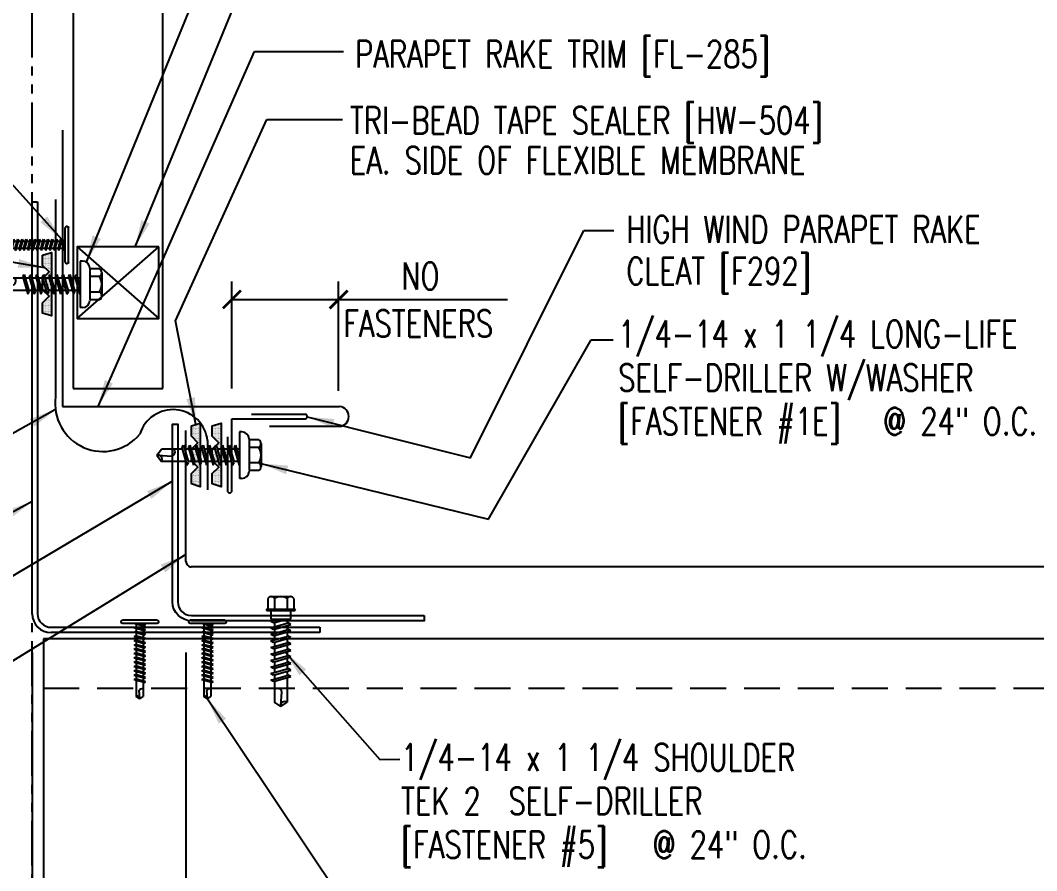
# Model space of a CAD drawing. Header units: inches. Extents: x 6.9 to 40.9, y 11.7 to 39.1.
# Drawn here: x 15.35 to 29.49, y 17.89 to 29.73 of the extents above; entities that cross this region are included whole.
import ezdxf

# ---------------------------------------------------------------- set-up
doc = ezdxf.new("R2010")
doc.units = ezdxf.units.IN
doc.header["$MEASUREMENT"] = 0
doc.linetypes.add('HIDDEN', pattern=[0.375, 0.25, -0.125])
doc.linetypes.add('PHANTOM', pattern=[2.5, 1.25, -0.25, 0.25, -0.25, 0.25, -0.25])
for name, color, linetype in [('CLO', 3, 'Continuous'), ('FASTENER', 9, 'Continuous'), ('MEMBRANE', 7, 'Continuous'), ('PANEL', 11, 'Continuous'), ('STLA', 10, 'Continuous'), ('TAPE', 8, 'Continuous'), ('TEXT', 2, 'Continuous'), ('TRIM', 6, 'Continuous')]:
    doc.layers.add(name, color=color, linetype=linetype)
doc.styles.add('TEXT1', font='ROMANS.shx', dxfattribs={"width": 0.75, "height": 0.375})
doc.dimstyles.new('DETAIL$7', dxfattribs={"dimscale": 4, "dimtxt": 0.09375, "dimasz": 0.09375, "dimexe": 0.0625, "dimexo": 0.125, "dimgap": 0.0625, "dimtad": 1, "dimdec": 4, "dimzin": 3, "dimdsep": 46, "dimlunit": 4, "dimtxsty": 'TEXT1', "dimblk": 'ARCHTICK', "dimcen": 0.0625, "dimclrd": 7, "dimclre": 7, "dimclrt": 2, "dimadec": 0, "dimazin": 0, "dimtfac": 0.59375, "dimtdec": 4, "dimtmove": 2, "dimatfit": 3, "dimfxl": 0, "dimfrac": 2, "dimtolj": 1, "dimtzin": 3, "dimarcsym": 0})

# ---------------------------------------------------------------- blocks, each defined once
blk = doc.blocks.new('*X2')
at = {"color": 0}
for p, q in [((-0.434, 0.135), (-0.434, 0.135)), ((-0.434, 0.123), (-0.434, 0.123)), ((-0.422, 0.141), (-0.422, 0.141)), ((-0.422, 0.129), (-0.422, 0.129)), ((-0.422, 0.117), (-0.422, 0.117)), ((-0.422, 0.105), (-0.422, 0.105)), ((-0.422, 0.094), (-0.422, 0.094)), ((-0.422, 0.082), (-0.422, 0.082)), ((-0.41, 0.135), (-0.41, 0.135)), ((-0.41, 0.123), (-0.41, 0.123)), ((-0.41, 0.111), (-0.41, 0.111)), ((-0.41, 0.1), (-0.41, 0.1)), ((-0.41, 0.088), (-0.41, 0.088)), ((-0.41, 0.076), (-0.41, 0.076)), ((-0.41, 0.064), (-0.41, 0.064)), ((-0.41, 0.053), (-0.41, 0.053)), ((-0.41, 0.041), (-0.41, 0.041)), ((-0.398, 0.141), (-0.398, 0.141)), ((-0.398, 0.129), (-0.398, 0.129)), ((-0.398, 0.117), (-0.398, 0.117)), ((-0.398, 0.105), (-0.398, 0.105)), ((-0.398, 0.094), (-0.398, 0.094)), ((-0.398, 0.082), (-0.398, 0.082)), ((-0.398, 0.07), (-0.398, 0.07)), ((-0.398, 0.059), (-0.398, 0.059)), ((-0.398, 0.047), (-0.398, 0.047)), ((-0.398, 0.035), (-0.398, 0.035)), ((-0.398, 0.023), (-0.398, 0.023)), ((-0.387, 0.135), (-0.387, 0.135)), ((-0.387, 0.123), (-0.387, 0.123)), ((-0.387, 0.111), (-0.387, 0.111)), ((-0.387, 0.1), (-0.387, 0.1)), ((-0.387, 0.088), (-0.387, 0.088)), ((-0.387, 0.076), (-0.387, 0.076)), ((-0.387, 0.064), (-0.387, 0.064)), ((-0.387, 0.053), (-0.387, 0.053)), ((-0.387, 0.041), (-0.387, 0.041)), ((-0.387, 0.029), (-0.387, 0.029)), ((-0.375, 0.141), (-0.375, 0.141)), ((-0.375, 0.129), (-0.375, 0.129)), ((-0.375, 0.117), (-0.375, 0.117)), ((-0.375, 0.105), (-0.375, 0.105)), ((-0.375, 0.094), (-0.375, 0.094)), ((-0.375, 0.082), (-0.375, 0.082)), ((-0.375, 0.07), (-0.375, 0.07)), ((-0.375, 0.059), (-0.375, 0.059)), ((-0.375, 0.047), (-0.375, 0.047)), ((-0.375, 0.035), (-0.375, 0.035)), ((-0.375, 0.023), (-0.375, 0.023)), ((-0.363, 0.135), (-0.363, 0.135)), ((-0.363, 0.123), (-0.363, 0.123)), ((-0.363, 0.111), (-0.363, 0.111)), ((-0.363, 0.1), (-0.363, 0.1)), ((-0.363, 0.088), (-0.363, 0.088)), ((-0.363, 0.076), (-0.363, 0.076)), ((-0.363, 0.064), (-0.363, 0.064)), ((-0.363, 0.053), (-0.363, 0.053)), ((-0.363, 0.041), (-0.363, 0.041)), ((-0.363, 0.029), (-0.363, 0.029)), ((-0.352, 0.141), (-0.352, 0.141)), ((-0.352, 0.129), (-0.352, 0.129)), ((-0.352, 0.117), (-0.352, 0.117)), ((-0.352, 0.105), (-0.352, 0.105)), ((-0.352, 0.094), (-0.352, 0.094)), ((-0.352, 0.082), (-0.352, 0.082)), ((-0.352, 0.07), (-0.352, 0.07)), ((-0.352, 0.059), (-0.352, 0.059)), ((-0.352, 0.047), (-0.352, 0.047)), ((-0.352, 0.035), (-0.352, 0.035)), ((-0.352, 0.023), (-0.352, 0.023)), ((-0.34, 0.135), (-0.34, 0.135)), ((-0.34, 0.123), (-0.34, 0.123)), ((-0.34, 0.111), (-0.34, 0.111)), ((-0.34, 0.1), (-0.34, 0.1)), ((-0.34, 0.088), (-0.34, 0.088)), ((-0.34, 0.076), (-0.34, 0.076)), ((-0.34, 0.064), (-0.34, 0.064)), ((-0.34, 0.053), (-0.34, 0.053)), ((-0.34, 0.041), (-0.34, 0.041)), ((-0.34, 0.029), (-0.34, 0.029)), ((-0.328, 0.141), (-0.328, 0.141)), ((-0.328, 0.129), (-0.328, 0.129)), ((-0.328, 0.117), (-0.328, 0.117)), ((-0.328, 0.105), (-0.328, 0.105)), ((-0.328, 0.094), (-0.328, 0.094)), ((-0.328, 0.082), (-0.328, 0.082)), ((-0.328, 0.07), (-0.328, 0.07)), ((-0.328, 0.059), (-0.328, 0.059)), ((-0.328, 0.047), (-0.328, 0.047)), ((-0.328, 0.035), (-0.328, 0.035)), ((-0.328, 0.023), (-0.328, 0.023)), ((-0.316, 0.135), (-0.316, 0.135)), ((-0.316, 0.123), (-0.316, 0.123)), ((-0.316, 0.111), (-0.316, 0.111)), ((-0.316, 0.1), (-0.316, 0.1)), ((-0.316, 0.088), (-0.316, 0.088)), ((-0.316, 0.076), (-0.316, 0.076)), ((-0.316, 0.064), (-0.316, 0.064)), ((-0.316, 0.053), (-0.316, 0.053)), ((-0.316, 0.041), (-0.316, 0.041)), ((-0.316, 0.029), (-0.316, 0.029)), ((-0.305, 0.141), (-0.305, 0.141)), ((-0.305, 0.129), (-0.305, 0.129)), ((-0.305, 0.117), (-0.305, 0.117)), ((-0.305, 0.105), (-0.305, 0.105)), ((-0.305, 0.094), (-0.305, 0.094)), ((-0.305, 0.082), (-0.305, 0.082)), ((-0.305, 0.07), (-0.305, 0.07)), ((-0.305, 0.059), (-0.305, 0.059)), ((-0.305, 0.047), (-0.305, 0.047)), ((-0.305, 0.035), (-0.305, 0.035)), ((-0.305, 0.023), (-0.305, 0.023)), ((-0.293, 0.135), (-0.293, 0.135)), ((-0.293, 0.123), (-0.293, 0.123)), ((-0.293, 0.111), (-0.293, 0.111)), ((-0.293, 0.1), (-0.293, 0.1)), ((-0.293, 0.088), (-0.293, 0.088)), ((-0.293, 0.076), (-0.293, 0.076)), ((-0.293, 0.064), (-0.293, 0.064)), ((-0.293, 0.053), (-0.293, 0.053)), ((-0.293, 0.041), (-0.293, 0.041)), ((-0.293, 0.029), (-0.293, 0.029)), ((-0.281, 0.141), (-0.281, 0.141)), ((-0.281, 0.129), (-0.281, 0.129)), ((-0.281, 0.117), (-0.281, 0.117)), ((-0.281, 0.105), (-0.281, 0.105)), ((-0.281, 0.094), (-0.281, 0.094)), ((-0.281, 0.082), (-0.281, 0.082)), ((-0.281, 0.07), (-0.281, 0.07)), ((-0.281, 0.059), (-0.281, 0.059)), ((-0.281, 0.047), (-0.281, 0.047)), ((-0.281, 0.035), (-0.281, 0.035)), ((-0.281, 0.023), (-0.281, 0.023)), ((-0.27, 0.135), (-0.27, 0.135)), ((-0.27, 0.123), (-0.27, 0.123)), ((-0.27, 0.111), (-0.27, 0.111)), ((-0.27, 0.1), (-0.27, 0.1)), ((-0.27, 0.088), (-0.27, 0.088)), ((-0.27, 0.076), (-0.27, 0.076)), ((-0.27, 0.064), (-0.27, 0.064)), ((-0.27, 0.053), (-0.27, 0.053)), ((-0.27, 0.041), (-0.27, 0.041)), ((-0.27, 0.029), (-0.27, 0.029)), ((-0.258, 0.141), (-0.258, 0.141)), ((-0.258, 0.129), (-0.258, 0.129)), ((-0.258, 0.117), (-0.258, 0.117)), ((-0.258, 0.105), (-0.258, 0.105)), ((-0.258, 0.094), (-0.258, 0.094)), ((-0.258, 0.082), (-0.258, 0.082)), ((-0.258, 0.07), (-0.258, 0.07)), ((-0.258, 0.059), (-0.258, 0.059)), ((-0.258, 0.047), (-0.258, 0.047)), ((-0.258, 0.035), (-0.258, 0.035)), ((-0.258, 0.023), (-0.258, 0.023)), ((-0.246, 0.135), (-0.246, 0.135)), ((-0.246, 0.123), (-0.246, 0.123)), ((-0.246, 0.111), (-0.246, 0.111)), ((-0.246, 0.1), (-0.246, 0.1)), ((-0.246, 0.088), (-0.246, 0.088)), ((-0.246, 0.076), (-0.246, 0.076)), ((-0.246, 0.064), (-0.246, 0.064)), ((-0.246, 0.053), (-0.246, 0.053)), ((-0.246, 0.041), (-0.246, 0.041)), ((-0.234, 0.141), (-0.234, 0.141)), ((-0.234, 0.129), (-0.234, 0.129)), ((-0.234, 0.117), (-0.234, 0.117)), ((-0.234, 0.105), (-0.234, 0.105)), ((-0.234, 0.094), (-0.234, 0.094)), ((-0.234, 0.082), (-0.234, 0.082)), ((-0.234, 0.07), (-0.234, 0.07)), ((-0.234, 0.059), (-0.234, 0.059)), ((-0.234, 0.047), (-0.234, 0.047)), ((-0.223, 0.135), (-0.223, 0.135)), ((-0.223, 0.123), (-0.223, 0.123)), ((-0.223, 0.111), (-0.223, 0.111)), ((-0.223, 0.1), (-0.223, 0.1)), ((-0.223, 0.088), (-0.223, 0.088)), ((-0.223, 0.076), (-0.223, 0.076)), ((-0.223, 0.064), (-0.223, 0.064)), ((-0.211, 0.141), (-0.211, 0.141)), ((-0.211, 0.129), (-0.211, 0.129)), ((-0.211, 0.117), (-0.211, 0.117)), ((-0.211, 0.105), (-0.211, 0.105)), ((-0.211, 0.094), (-0.211, 0.094)), ((-0.211, 0.082), (-0.211, 0.082)), ((-0.211, 0.07), (-0.211, 0.07)), ((-0.199, 0.135), (-0.199, 0.135)), ((-0.199, 0.123), (-0.199, 0.123)), ((-0.199, 0.111), (-0.199, 0.111)), ((-0.199, 0.1), (-0.199, 0.1)), ((-0.199, 0.088), (-0.199, 0.088)), ((-0.188, 0.141), (-0.188, 0.141)), ((-0.188, 0.129), (-0.188, 0.129)), ((-0.188, 0.117), (-0.188, 0.117)), ((-0.188, 0.105), (-0.188, 0.105)), ((-0.188, 0.094), (-0.188, 0.094)), ((-0.176, 0.135), (-0.176, 0.135)), ((-0.176, 0.123), (-0.176, 0.123)), ((-0.176, 0.111), (-0.176, 0.111)), ((-0.164, 0.141), (-0.164, 0.141)), ((-0.164, 0.129), (-0.164, 0.129)), ((-0.164, 0.117), (-0.164, 0.117)), ((-0.164, 0.105), (-0.164, 0.105)), ((-0.152, 0.135), (-0.152, 0.135)), ((-0.152, 0.123), (-0.152, 0.123)), ((-0.152, 0.111), (-0.152, 0.111)), ((-0.152, 0.1), (-0.152, 0.1)), ((-0.141, 0.141), (-0.141, 0.141)), ((-0.141, 0.129), (-0.141, 0.129)), ((-0.141, 0.117), (-0.141, 0.117)), ((-0.141, 0.105), (-0.141, 0.105)), ((-0.141, 0.094), (-0.141, 0.094)), ((-0.141, 0.082), (-0.141, 0.082)), ((-0.129, 0.135), (-0.129, 0.135)), ((-0.129, 0.123), (-0.129, 0.123)), ((-0.129, 0.111), (-0.129, 0.111)), ((-0.129, 0.1), (-0.129, 0.1)), ((-0.129, 0.088), (-0.129, 0.088)), ((-0.129, 0.076), (-0.129, 0.076)), ((-0.117, 0.141), (-0.117, 0.141)), ((-0.117, 0.129), (-0.117, 0.129)), ((-0.117, 0.117), (-0.117, 0.117)), ((-0.117, 0.105), (-0.117, 0.105)), ((-0.117, 0.094), (-0.117, 0.094)), ((-0.117, 0.082), (-0.117, 0.082)), ((-0.117, 0.07), (-0.117, 0.07)), ((-0.117, 0.059), (-0.117, 0.059)), ((-0.105, 0.135), (-0.105, 0.135)), ((-0.105, 0.123), (-0.105, 0.123)), ((-0.105, 0.111), (-0.105, 0.111)), ((-0.105, 0.1), (-0.105, 0.1)), ((-0.105, 0.088), (-0.105, 0.088)), ((-0.105, 0.076), (-0.105, 0.076)), ((-0.105, 0.064), (-0.105, 0.064)), ((-0.105, 0.053), (-0.105, 0.053)), ((-0.094, 0.141), (-0.094, 0.141)), ((-0.094, 0.129), (-0.094, 0.129)), ((-0.094, 0.117), (-0.094, 0.117)), ((-0.094, 0.105), (-0.094, 0.105)), ((-0.094, 0.094), (-0.094, 0.094)), ((-0.094, 0.082), (-0.094, 0.082)), ((-0.094, 0.07), (-0.094, 0.07)), ((-0.094, 0.059), (-0.094, 0.059)), ((-0.094, 0.047), (-0.094, 0.047)), ((-0.094, 0.035), (-0.094, 0.035)), ((-0.082, 0.135), (-0.082, 0.135)), ((-0.082, 0.123), (-0.082, 0.123)), ((-0.082, 0.111), (-0.082, 0.111)), ((-0.082, 0.1), (-0.082, 0.1)), ((-0.082, 0.088), (-0.082, 0.088)), ((-0.082, 0.076), (-0.082, 0.076)), ((-0.082, 0.064), (-0.082, 0.064)), ((-0.082, 0.053), (-0.082, 0.053)), ((-0.082, 0.041), (-0.082, 0.041)), ((-0.082, 0.029), (-0.082, 0.029)), ((-0.07, 0.141), (-0.07, 0.141)), ((-0.07, 0.129), (-0.07, 0.129)), ((-0.07, 0.117), (-0.07, 0.117)), ((-0.07, 0.105), (-0.07, 0.105)), ((-0.07, 0.094), (-0.07, 0.094)), ((-0.07, 0.082), (-0.07, 0.082)), ((-0.07, 0.07), (-0.07, 0.07)), ((-0.07, 0.059), (-0.07, 0.059)), ((-0.07, 0.047), (-0.07, 0.047)), ((-0.07, 0.035), (-0.07, 0.035)), ((-0.07, 0.023), (-0.07, 0.023)), ((-0.059, 0.135), (-0.059, 0.135)), ((-0.059, 0.123), (-0.059, 0.123)), ((-0.059, 0.111), (-0.059, 0.111)), ((-0.059, 0.1), (-0.059, 0.1)), ((-0.059, 0.088), (-0.059, 0.088)), ((-0.059, 0.076), (-0.059, 0.076)), ((-0.059, 0.064), (-0.059, 0.064)), ((-0.059, 0.053), (-0.059, 0.053)), ((-0.059, 0.041), (-0.059, 0.041)), ((-0.059, 0.029), (-0.059, 0.029)), ((-0.047, 0.141), (-0.047, 0.141)), ((-0.047, 0.129), (-0.047, 0.129)), ((-0.047, 0.117), (-0.047, 0.117)), ((-0.047, 0.105), (-0.047, 0.105)), ((-0.047, 0.094), (-0.047, 0.094)), ((-0.047, 0.082), (-0.047, 0.082)), ((-0.047, 0.07), (-0.047, 0.07)), ((-0.047, 0.059), (-0.047, 0.059)), ((-0.047, 0.047), (-0.047, 0.047)), ((-0.047, 0.035), (-0.047, 0.035)), ((-0.047, 0.023), (-0.047, 0.023)), ((-0.035, 0.135), (-0.035, 0.135)), ((-0.035, 0.123), (-0.035, 0.123)), ((-0.035, 0.111), (-0.035, 0.111)), ((-0.035, 0.1), (-0.035, 0.1)), ((-0.035, 0.088), (-0.035, 0.088)), ((-0.035, 0.076), (-0.035, 0.076)), ((-0.035, 0.064), (-0.035, 0.064)), ((-0.035, 0.053), (-0.035, 0.053)), ((-0.035, 0.041), (-0.035, 0.041)), ((-0.035, 0.029), (-0.035, 0.029)), ((-0.023, 0.141), (-0.023, 0.141)), ((-0.023, 0.129), (-0.023, 0.129)), ((-0.023, 0.117), (-0.023, 0.117)), ((-0.023, 0.105), (-0.023, 0.105)), ((-0.023, 0.094), (-0.023, 0.094)), ((-0.023, 0.082), (-0.023, 0.082)), ((-0.023, 0.07), (-0.023, 0.07)), ((-0.023, 0.059), (-0.023, 0.059)), ((-0.023, 0.047), (-0.023, 0.047)), ((-0.023, 0.035), (-0.023, 0.035)), ((-0.023, 0.023), (-0.023, 0.023)), ((-0.012, 0.135), (-0.012, 0.135)), ((-0.012, 0.123), (-0.012, 0.123)), ((-0.012, 0.111), (-0.012, 0.111)), ((-0.012, 0.1), (-0.012, 0.1)), ((-0.012, 0.088), (-0.012, 0.088)), ((-0.012, 0.076), (-0.012, 0.076)), ((-0.012, 0.064), (-0.012, 0.064)), ((-0.012, 0.053), (-0.012, 0.053)), ((-0.012, 0.041), (-0.012, 0.041)), ((-0.012, 0.029), (-0.012, 0.029)), ((0, 0.141), (0, 0.141)), ((0, 0.129), (0, 0.129)), ((0, 0.117), (0, 0.117)), ((0, 0.105), (0, 0.105)), ((0, 0.094), (0, 0.094)), ((0, 0.082), (0, 0.082)), ((0, 0.07), (0, 0.07)), ((0, 0.059), (0, 0.059)), ((0, 0.047), (0, 0.047)), ((0, 0.035), (0, 0.035)), ((0, 0.023), (0, 0.023)), ((0.012, 0.135), (0.012, 0.135)), ((0.012, 0.123), (0.012, 0.123)), ((0.012, 0.111), (0.012, 0.111)), ((0.012, 0.1), (0.012, 0.1)), ((0.012, 0.088), (0.012, 0.088)), ((0.012, 0.076), (0.012, 0.076)), ((0.012, 0.064), (0.012, 0.064)), ((0.012, 0.053), (0.012, 0.053)), ((0.012, 0.041), (0.012, 0.041)), ((0.012, 0.029), (0.012, 0.029)), ((0.023, 0.141), (0.023, 0.141)), ((0.023, 0.129), (0.023, 0.129)), ((0.023, 0.117), (0.023, 0.117)), ((0.023, 0.105), (0.023, 0.105)), ((0.023, 0.094), (0.023, 0.094)), ((0.023, 0.082), (0.023, 0.082)), ((0.023, 0.07), (0.023, 0.07)), ((0.023, 0.059), (0.023, 0.059)), ((0.023, 0.047), (0.023, 0.047)), ((0.023, 0.035), (0.023, 0.035)), ((0.023, 0.023), (0.023, 0.023)), ((0.035, 0.135), (0.035, 0.135)), ((0.035, 0.123), (0.035, 0.123)), ((0.035, 0.111), (0.035, 0.111)), ((0.035, 0.1), (0.035, 0.1)), ((0.035, 0.088), (0.035, 0.088)), ((0.035, 0.076), (0.035, 0.076)), ((0.035, 0.064), (0.035, 0.064)), ((0.035, 0.053), (0.035, 0.053)), ((0.035, 0.041), (0.035, 0.041)), ((0.035, 0.029), (0.035, 0.029)), ((0.047, 0.141), (0.047, 0.141)), ((0.047, 0.129), (0.047, 0.129)), ((0.047, 0.117), (0.047, 0.117)), ((0.047, 0.105), (0.047, 0.105)), ((0.047, 0.094), (0.047, 0.094)), ((0.047, 0.082), (0.047, 0.082)), ((0.047, 0.07), (0.047, 0.07)), ((0.047, 0.059), (0.047, 0.059)), ((0.047, 0.047), (0.047, 0.047)), ((0.047, 0.035), (0.047, 0.035)), ((0.047, 0.023), (0.047, 0.023)), ((0.059, 0.135), (0.059, 0.135)), ((0.059, 0.123), (0.059, 0.123)), ((0.059, 0.111), (0.059, 0.111)), ((0.059, 0.1), (0.059, 0.1)), ((0.059, 0.088), (0.059, 0.088)), ((0.059, 0.076), (0.059, 0.076)), ((0.059, 0.064), (0.059, 0.064)), ((0.059, 0.053), (0.059, 0.053)), ((0.059, 0.041), (0.059, 0.041)), ((0.059, 0.029), (0.059, 0.029)), ((0.07, 0.141), (0.07, 0.141)), ((0.07, 0.129), (0.07, 0.129)), ((0.07, 0.117), (0.07, 0.117)), ((0.07, 0.105), (0.07, 0.105)), ((0.07, 0.094), (0.07, 0.094)), ((0.07, 0.082), (0.07, 0.082)), ((0.07, 0.07), (0.07, 0.07)), ((0.07, 0.059), (0.07, 0.059)), ((0.07, 0.047), (0.07, 0.047)), ((0.07, 0.035), (0.07, 0.035)), ((0.07, 0.023), (0.07, 0.023)), ((0.082, 0.135), (0.082, 0.135)), ((0.082, 0.123), (0.082, 0.123)), ((0.082, 0.111), (0.082, 0.111)), ((0.082, 0.1), (0.082, 0.1)), ((0.082, 0.088), (0.082, 0.088)), ((0.082, 0.076), (0.082, 0.076)), ((0.082, 0.064), (0.082, 0.064)), ((0.082, 0.053), (0.082, 0.053)), ((0.082, 0.041), (0.082, 0.041)), ((0.082, 0.029), (0.082, 0.029)), ((0.094, 0.141), (0.094, 0.141)), ((0.094, 0.129), (0.094, 0.129)), ((0.094, 0.117), (0.094, 0.117)), ((0.094, 0.105), (0.094, 0.105)), ((0.094, 0.094), (0.094, 0.094)), ((0.094, 0.082), (0.094, 0.082)), ((0.094, 0.07), (0.094, 0.07)), ((0.094, 0.059), (0.094, 0.059)), ((0.094, 0.047), (0.094, 0.047)), ((0.094, 0.035), (0.094, 0.035)), ((0.105, 0.135), (0.105, 0.135)), ((0.105, 0.123), (0.105, 0.123)), ((0.105, 0.111), (0.105, 0.111)), ((0.105, 0.1), (0.105, 0.1)), ((0.105, 0.088), (0.105, 0.088)), ((0.105, 0.076), (0.105, 0.076)), ((0.105, 0.064), (0.105, 0.064)), ((0.105, 0.053), (0.105, 0.053)), ((0.117, 0.141), (0.117, 0.141)), ((0.117, 0.129), (0.117, 0.129)), ((0.117, 0.117), (0.117, 0.117)), ((0.117, 0.105), (0.117, 0.105)), ((0.117, 0.094), (0.117, 0.094)), ((0.117, 0.082), (0.117, 0.082)), ((0.117, 0.07), (0.117, 0.07)), ((0.117, 0.059), (0.117, 0.059)), ((0.129, 0.135), (0.129, 0.135)), ((0.129, 0.123), (0.129, 0.123)), ((0.129, 0.111), (0.129, 0.111)), ((0.129, 0.1), (0.129, 0.1)), ((0.129, 0.088), (0.129, 0.088)), ((0.129, 0.076), (0.129, 0.076)), ((0.141, 0.141), (0.141, 0.141)), ((0.141, 0.129), (0.141, 0.129)), ((0.141, 0.117), (0.141, 0.117)), ((0.141, 0.105), (0.141, 0.105)), ((0.141, 0.094), (0.141, 0.094)), ((0.141, 0.082), (0.141, 0.082)), ((0.152, 0.135), (0.152, 0.135)), ((0.152, 0.123), (0.152, 0.123)), ((0.152, 0.111), (0.152, 0.111)), ((0.152, 0.1), (0.152, 0.1)), ((0.164, 0.141), (0.164, 0.141)), ((0.164, 0.129), (0.164, 0.129)), ((0.164, 0.117), (0.164, 0.117)), ((0.164, 0.105), (0.164, 0.105)), ((0.176, 0.135), (0.176, 0.135)), ((0.176, 0.123), (0.176, 0.123)), ((0.176, 0.111), (0.176, 0.111)), ((0.188, 0.141), (0.188, 0.141)), ((0.188, 0.129), (0.188, 0.129)), ((0.188, 0.117), (0.188, 0.117)), ((0.188, 0.105), (0.188, 0.105)), ((0.188, 0.094), (0.188, 0.094)), ((0.199, 0.135), (0.199, 0.135)), ((0.199, 0.123), (0.199, 0.123)), ((0.199, 0.111), (0.199, 0.111)), ((0.199, 0.1), (0.199, 0.1)), ((0.199, 0.088), (0.199, 0.088)), ((0.211, 0.141), (0.211, 0.141)), ((0.211, 0.129), (0.211, 0.129)), ((0.211, 0.117), (0.211, 0.117)), ((0.211, 0.105), (0.211, 0.105)), ((0.211, 0.094), (0.211, 0.094)), ((0.211, 0.082), (0.211, 0.082)), ((0.211, 0.07), (0.211, 0.07)), ((0.223, 0.135), (0.223, 0.135)), ((0.223, 0.123), (0.223, 0.123)), ((0.223, 0.111), (0.223, 0.111)), ((0.223, 0.1), (0.223, 0.1)), ((0.223, 0.088), (0.223, 0.088)), ((0.223, 0.076), (0.223, 0.076)), ((0.223, 0.064), (0.223, 0.064)), ((0.234, 0.141), (0.234, 0.141)), ((0.234, 0.129), (0.234, 0.129)), ((0.234, 0.117), (0.234, 0.117)), ((0.234, 0.105), (0.234, 0.105)), ((0.234, 0.094), (0.234, 0.094)), ((0.234, 0.082), (0.234, 0.082)), ((0.234, 0.07), (0.234, 0.07)), ((0.234, 0.059), (0.234, 0.059)), ((0.234, 0.047), (0.234, 0.047)), ((0.246, 0.135), (0.246, 0.135)), ((0.246, 0.123), (0.246, 0.123)), ((0.246, 0.111), (0.246, 0.111)), ((0.246, 0.1), (0.246, 0.1)), ((0.246, 0.088), (0.246, 0.088)), ((0.246, 0.076), (0.246, 0.076)), ((0.246, 0.064), (0.246, 0.064)), ((0.246, 0.053), (0.246, 0.053)), ((0.246, 0.041), (0.246, 0.041)), ((0.258, 0.141), (0.258, 0.141)), ((0.258, 0.129), (0.258, 0.129)), ((0.258, 0.117), (0.258, 0.117)), ((0.258, 0.105), (0.258, 0.105)), ((0.258, 0.094), (0.258, 0.094)), ((0.258, 0.082), (0.258, 0.082)), ((0.258, 0.07), (0.258, 0.07)), ((0.258, 0.059), (0.258, 0.059)), ((0.258, 0.047), (0.258, 0.047)), ((0.258, 0.035), (0.258, 0.035)), ((0.258, 0.023), (0.258, 0.023)), ((0.27, 0.135), (0.27, 0.135)), ((0.27, 0.123), (0.27, 0.123)), ((0.27, 0.111), (0.27, 0.111)), ((0.27, 0.1), (0.27, 0.1)), ((0.27, 0.088), (0.27, 0.088)), ((0.27, 0.076), (0.27, 0.076)), ((0.27, 0.064), (0.27, 0.064)), ((0.27, 0.053), (0.27, 0.053)), ((0.27, 0.041), (0.27, 0.041)), ((0.27, 0.029), (0.27, 0.029)), ((0.281, 0.141), (0.281, 0.141)), ((0.281, 0.129), (0.281, 0.129)), ((0.281, 0.117), (0.281, 0.117)), ((0.281, 0.105), (0.281, 0.105)), ((0.281, 0.094), (0.281, 0.094)), ((0.281, 0.082), (0.281, 0.082)), ((0.281, 0.07), (0.281, 0.07)), ((0.281, 0.059), (0.281, 0.059)), ((0.281, 0.047), (0.281, 0.047)), ((0.281, 0.035), (0.281, 0.035)), ((0.281, 0.023), (0.281, 0.023)), ((0.293, 0.135), (0.293, 0.135)), ((0.293, 0.123), (0.293, 0.123)), ((0.293, 0.111), (0.293, 0.111)), ((0.293, 0.1), (0.293, 0.1)), ((0.293, 0.088), (0.293, 0.088)), ((0.293, 0.076), (0.293, 0.076)), ((0.293, 0.064), (0.293, 0.064)), ((0.293, 0.053), (0.293, 0.053)), ((0.293, 0.041), (0.293, 0.041)), ((0.293, 0.029), (0.293, 0.029)), ((0.305, 0.141), (0.305, 0.141)), ((0.305, 0.129), (0.305, 0.129)), ((0.305, 0.117), (0.305, 0.117)), ((0.305, 0.105), (0.305, 0.105)), ((0.305, 0.094), (0.305, 0.094)), ((0.305, 0.082), (0.305, 0.082)), ((0.305, 0.07), (0.305, 0.07)), ((0.305, 0.059), (0.305, 0.059)), ((0.305, 0.047), (0.305, 0.047)), ((0.305, 0.035), (0.305, 0.035)), ((0.305, 0.023), (0.305, 0.023)), ((0.316, 0.135), (0.316, 0.135)), ((0.316, 0.123), (0.316, 0.123)), ((0.316, 0.111), (0.316, 0.111)), ((0.316, 0.1), (0.316, 0.1)), ((0.316, 0.088), (0.316, 0.088)), ((0.316, 0.076), (0.316, 0.076)), ((0.316, 0.064), (0.316, 0.064)), ((0.316, 0.053), (0.316, 0.053)), ((0.316, 0.041), (0.316, 0.041)), ((0.316, 0.029), (0.316, 0.029)), ((0.328, 0.141), (0.328, 0.141)), ((0.328, 0.129), (0.328, 0.129)), ((0.328, 0.117), (0.328, 0.117)), ((0.328, 0.105), (0.328, 0.105)), ((0.328, 0.094), (0.328, 0.094)), ((0.328, 0.082), (0.328, 0.082)), ((0.328, 0.07), (0.328, 0.07)), ((0.328, 0.059), (0.328, 0.059)), ((0.328, 0.047), (0.328, 0.047)), ((0.328, 0.035), (0.328, 0.035)), ((0.328, 0.023), (0.328, 0.023)), ((0.34, 0.135), (0.34, 0.135)), ((0.34, 0.123), (0.34, 0.123)), ((0.34, 0.111), (0.34, 0.111)), ((0.34, 0.1), (0.34, 0.1)), ((0.34, 0.088), (0.34, 0.088)), ((0.34, 0.076), (0.34, 0.076)), ((0.34, 0.064), (0.34, 0.064)), ((0.34, 0.053), (0.34, 0.053)), ((0.34, 0.041), (0.34, 0.041)), ((0.34, 0.029), (0.34, 0.029)), ((0.352, 0.141), (0.352, 0.141)), ((0.352, 0.129), (0.352, 0.129)), ((0.352, 0.117), (0.352, 0.117)), ((0.352, 0.105), (0.352, 0.105)), ((0.352, 0.094), (0.352, 0.094)), ((0.352, 0.082), (0.352, 0.082)), ((0.352, 0.07), (0.352, 0.07)), ((0.352, 0.059), (0.352, 0.059)), ((0.352, 0.047), (0.352, 0.047)), ((0.352, 0.035), (0.352, 0.035)), ((0.352, 0.023), (0.352, 0.023)), ((0.363, 0.135), (0.363, 0.135)), ((0.363, 0.123), (0.363, 0.123)), ((0.363, 0.111), (0.363, 0.111)), ((0.363, 0.1), (0.363, 0.1)), ((0.363, 0.088), (0.363, 0.088)), ((0.363, 0.076), (0.363, 0.076)), ((0.363, 0.064), (0.363, 0.064)), ((0.363, 0.053), (0.363, 0.053)), ((0.363, 0.041), (0.363, 0.041)), ((0.363, 0.029), (0.363, 0.029)), ((0.375, 0.141), (0.375, 0.141)), ((0.375, 0.129), (0.375, 0.129)), ((0.375, 0.117), (0.375, 0.117)), ((0.375, 0.105), (0.375, 0.105)), ((0.375, 0.094), (0.375, 0.094)), ((0.375, 0.082), (0.375, 0.082)), ((0.375, 0.07), (0.375, 0.07)), ((0.375, 0.059), (0.375, 0.059)), ((0.375, 0.047), (0.375, 0.047)), ((0.375, 0.035), (0.375, 0.035)), ((0.375, 0.023), (0.375, 0.023)), ((0.387, 0.135), (0.387, 0.135)), ((0.387, 0.123), (0.387, 0.123)), ((0.387, 0.111), (0.387, 0.111)), ((0.387, 0.1), (0.387, 0.1)), ((0.387, 0.088), (0.387, 0.088)), ((0.387, 0.076), (0.387, 0.076)), ((0.387, 0.064), (0.387, 0.064)), ((0.387, 0.053), (0.387, 0.053)), ((0.387, 0.041), (0.387, 0.041)), ((0.387, 0.029), (0.387, 0.029)), ((0.398, 0.141), (0.398, 0.141)), ((0.398, 0.129), (0.398, 0.129)), ((0.398, 0.117), (0.398, 0.117)), ((0.398, 0.105), (0.398, 0.105)), ((0.398, 0.094), (0.398, 0.094)), ((0.398, 0.082), (0.398, 0.082)), ((0.398, 0.07), (0.398, 0.07)), ((0.398, 0.059), (0.398, 0.059)), ((0.398, 0.047), (0.398, 0.047)), ((0.398, 0.035), (0.398, 0.035)), ((0.398, 0.023), (0.398, 0.023)), ((0.41, 0.135), (0.41, 0.135)), ((0.41, 0.123), (0.41, 0.123)), ((0.41, 0.111), (0.41, 0.111)), ((0.41, 0.1), (0.41, 0.1)), ((0.41, 0.088), (0.41, 0.088)), ((0.41, 0.076), (0.41, 0.076)), ((0.41, 0.064), (0.41, 0.064)), ((0.41, 0.053), (0.41, 0.053)), ((0.41, 0.041), (0.41, 0.041)), ((0.422, 0.141), (0.422, 0.141)), ((0.422, 0.129), (0.422, 0.129)), ((0.422, 0.117), (0.422, 0.117)), ((0.422, 0.105), (0.422, 0.105)), ((0.422, 0.094), (0.422, 0.094)), ((0.422, 0.082), (0.422, 0.082)), ((0.434, 0.135), (0.434, 0.135)), ((0.434, 0.123), (0.434, 0.123))]:
    blk.add_line(p, q, dxfattribs=at)
blk = doc.blocks.new('MB_DBTAP')
at = {"layer": 'TAPE', "color": 9}
blk.add_lwpolyline([(-0.403, 0.018), (-0.442, 0.141), (0.442, 0.141), (0.403, 0.018), (0.26, 0.018), (0.17, 0.109), (0.079, 0.018), (0, 0.018), (-0.079, 0.018), (-0.17, 0.109), (-0.26, 0.018)], close=True, dxfattribs=at)
at = {"layer": 'TAPE', "color": 251}
blk.add_blockref('*X2', (0, 0), dxfattribs=at)
blk = doc.blocks.new('MB_DW3')
at = {"layer": 'FASTENER'}
for p, q in [((-0.215, 0.305), (-0.215, 0.171)), ((-0.161, 0.337), (0.161, 0.337)), ((-0.107, 0.305), (-0.107, 0.171)), ((0.107, 0.305), (0.107, 0.171)), ((0.215, 0.305), (0.215, 0.171)), ((-0.224, 0.171), (0.215, 0.171)), ((-0.324, 0.071), (-0.324, 0.037)), ((-0.324, 0.037), (0.324, 0.037)), ((-0.139, -0.016), (0.046, 0.037)), ((-0.104, -0.036), (0.139, 0.033)), ((-0.086, 0.037), (0.086, 0.037)), ((-0.086, 0.037), (-0.086, -0.001)), ((0.086, 0.037), (0.133, 0.037)), ((0.086, 0.018), (0.086, -0.042)), ((0.139, 0.033), (0.133, 0.037)), ((0.324, 0.071), (0.324, 0.037)), ((-0.104, -0.036), (-0.139, -0.016)), ((-0.139, -0.107), (0.104, -0.038)), ((-0.104, -0.127), (-0.139, -0.107)), ((-0.139, -0.198), (0.104, -0.128)), ((-0.104, -0.127), (0.139, -0.058)), ((-0.086, -0.031), (-0.086, -0.092)), ((-0.086, -0.122), (-0.086, -0.183)), ((0.086, -0.073), (0.086, -0.133)), ((0.139, -0.058), (0.104, -0.038)), ((0.139, -0.149), (0.104, -0.128)), ((-0.104, -0.218), (-0.139, -0.198)), ((-0.139, -0.289), (0.104, -0.219)), ((-0.104, -0.218), (0.139, -0.149)), ((-0.104, -0.309), (0.139, -0.239)), ((-0.086, -0.213), (-0.086, -0.274)), ((0.086, -0.164), (0.086, -0.224)), ((0.086, -0.255), (0.086, -0.315)), ((0.139, -0.239), (0.104, -0.219)), ((-0.104, -0.309), (-0.139, -0.289)), ((-0.139, -0.38), (0.104, -0.31)), ((-0.104, -0.4), (-0.139, -0.38)), ((-0.139, -0.47), (0.104, -0.401)), ((-0.104, -0.4), (0.139, -0.33)), ((-0.104, -0.491), (0.139, -0.421)), ((-0.086, -0.304), (-0.086, -0.364)), ((-0.086, -0.395), (-0.086, -0.455)), ((0.086, -0.345), (0.086, -0.406)), ((0.139, -0.33), (0.104, -0.31)), ((0.139, -0.421), (0.104, -0.401)), ((-0.104, -0.491), (-0.139, -0.47)), ((-0.139, -0.561), (0.104, -0.492)), ((-0.104, -0.581), (-0.139, -0.561)), ((-0.104, -0.581), (0.139, -0.512)), ((-0.086, -0.486), (-0.086, -0.546)), ((0.086, -0.436), (0.086, -0.497)), ((0.086, -0.527), (0.086, -0.588)), ((0.139, -0.512), (0.104, -0.492)), ((-0.139, -0.652), (0.104, -0.583)), ((-0.104, -0.672), (-0.139, -0.652)), ((-0.139, -0.743), (0.104, -0.674)), ((-0.104, -0.672), (0.139, -0.603)), ((-0.104, -0.763), (0.139, -0.694)), ((-0.086, -0.577), (-0.086, -0.637)), ((-0.086, -0.667), (-0.086, -0.728)), ((0.086, -0.618), (0.086, -0.679)), ((0.139, -0.603), (0.104, -0.583)), ((0.139, -0.694), (0.104, -0.674)), ((-0.104, -0.763), (-0.139, -0.743)), ((-0.086, -0.758), (-0.086, -1.05)), ((0.086, -0.709), (0.086, -1.05)), ((-0.002, -1.095), (0.014, -0.909)), ((0, -1.111), (-0.086, -1.05)), ((0, -1.111), (0.086, -1.05))]:
    blk.add_line(p, q, dxfattribs=at)
for centre, radius, start, end in [((-0.161, 0.274), 0.0628, 29.8754, 150.1246), ((0, 0.141), 0.196, 56.9974, 123.0026), ((0.161, 0.274), 0.0628, 29.8754, 150.1246), ((-0.224, 0.071), 0.1, 90, 180), ((0.224, 0.071), 0.1, 0, 90), ((-0.046, -0.921), 0.0615, 11.1445, 130.906), ((0.054, -1.097), 0.0563, 55.4585, 194.8454)]:
    blk.add_arc(centre, radius, start, end, dxfattribs=at)
blk = doc.blocks.new('FD-F1e')
at = {"layer": 'TEXT', "style": 'TEXT1', "width": 0.75}
for s, p in [('1/4-14 x 1 1/4 LONG-LIFE', (0.0047, -0.0408)), ('SELF-DRILLER W/WASHER', (0.0047, -0.1926)), ('[FASTENER #1E]', (0.0047, -0.3444))]:
    blk.add_text(s, height=0.09375, dxfattribs=at).set_placement(p)
blk.add_attdef('(QUANTITY)', (0.9263, -0.3444), '', height=0.0938, dxfattribs=at)
at = {"layer": 'TEXT', "style": 'TEXT1', "flags": 1}
for tag, p in [('Color', (0.0245, -0.5337)), ('Calc', (0.0245, -0.5337)), ('Opt1', (0.0245, -0.5337)), ('Opt2', (0.0245, -0.5337)), ('Opt3', (0.0245, -0.5337)), ('Description', (0.0245, -0.5337)), ('Multiple', (0.0245, -0.5337)), ('Part', (0.0245, -0.5337)), ('Spare1', (0.0245, -0.7212)), ('Spare2', (0.0245, -0.7212)), ('Spare3', (0.0245, -0.7212)), ('Spare4', (0.0245, -0.7212)), ('Spare5', (0.0245, -0.7212)), ('Spare6', (0.0245, -0.7212)), ('Spare7', (0.0245, -0.7212)), ('Spare8', (0.0245, -0.7212)), ('Spare9', (0.0245, -0.7212)), ('Spare10', (0.0245, -0.7212))]:
    blk.add_attdef(tag, p, '', height=0.0938, dxfattribs=at)
blk = doc.blocks.new('A$C73860403')
at = {"layer": 'TRIM'}
for p, q in [((-0.275, 0.288), (0.475, 0.288)), ((-0.547, -0.775), (-0.547, 0.225)), ((-0.547, 0.225), (0.475, 0.225)), ((-0.609, -0.025), (-0.609, -0.775))]:
    blk.add_line(p, q, dxfattribs=at)
for centre, radius, start, end in [((0.47, 0.257), 0.0317, 279.6579, 80.3421), ((-0.578, -0.775), 0.0312, 180, 0)]:
    blk.add_arc(centre, radius, start, end, dxfattribs=at)
blk = doc.blocks.new('_ArchTick')
at = {"color": 0, "linetype": 'ByBlock', "const_width": 0.15}
blk.add_lwpolyline([(-0.5, -0.5), (0.5, 0.5)], dxfattribs=at)
blk = doc.blocks.new('fz2')
at = {"layer": 'FASTENER'}
for p, q in [((-0.215, 0.305), (-0.215, 0.171)), ((-0.161, 0.337), (0.161, 0.337)), ((-0.107, 0.305), (-0.107, 0.171)), ((0.107, 0.305), (0.107, 0.171)), ((0.215, 0.305), (0.215, 0.171)), ((-0.224, 0.171), (0.215, 0.171)), ((-0.324, 0.071), (-0.324, 0.037)), ((-0.324, 0.037), (0.324, 0.037)), ((-0.139, -0.016), (0.046, 0.037)), ((-0.104, -0.036), (0.139, 0.033)), ((-0.086, 0.037), (0.086, 0.037)), ((-0.086, 0.037), (-0.086, -0.001)), ((0.086, 0.037), (0.133, 0.037)), ((0.086, 0.018), (0.086, -0.042)), ((0.139, 0.033), (0.133, 0.037)), ((0.324, 0.071), (0.324, 0.037)), ((-0.104, -0.036), (-0.139, -0.016)), ((-0.139, -0.107), (0.104, -0.038)), ((-0.104, -0.127), (-0.139, -0.107)), ((-0.139, -0.198), (0.104, -0.128)), ((-0.104, -0.127), (0.139, -0.058)), ((-0.086, -0.031), (-0.086, -0.092)), ((-0.086, -0.122), (-0.086, -0.183)), ((0.086, -0.073), (0.086, -0.133)), ((0.139, -0.058), (0.104, -0.038)), ((0.139, -0.149), (0.104, -0.128)), ((-0.104, -0.218), (-0.139, -0.198)), ((-0.139, -0.289), (0.104, -0.219)), ((-0.104, -0.218), (0.139, -0.149)), ((-0.104, -0.309), (0.139, -0.239)), ((-0.086, -0.213), (-0.086, -0.274)), ((0.086, -0.164), (0.086, -0.224)), ((0.086, -0.255), (0.086, -0.315)), ((0.139, -0.239), (0.104, -0.219)), ((-0.104, -0.309), (-0.139, -0.289)), ((-0.139, -0.38), (0.104, -0.31)), ((-0.104, -0.4), (-0.139, -0.38)), ((-0.139, -0.47), (0.104, -0.401)), ((-0.104, -0.4), (0.139, -0.33)), ((-0.104, -0.491), (0.139, -0.421)), ((-0.086, -0.304), (-0.086, -0.364)), ((-0.086, -0.395), (-0.086, -0.455)), ((0.086, -0.345), (0.086, -0.406)), ((0.139, -0.33), (0.104, -0.31)), ((0.139, -0.421), (0.104, -0.401)), ((-0.104, -0.491), (-0.139, -0.47)), ((-0.139, -0.561), (0.104, -0.492)), ((-0.104, -0.581), (-0.139, -0.561)), ((-0.104, -0.581), (0.139, -0.512)), ((-0.086, -0.486), (-0.086, -0.546)), ((0.086, -0.436), (0.086, -0.497)), ((0.086, -0.527), (0.086, -0.588)), ((0.139, -0.512), (0.104, -0.492)), ((-0.139, -0.652), (0.104, -0.583)), ((-0.104, -0.672), (-0.139, -0.652)), ((-0.139, -0.743), (0.104, -0.674)), ((-0.104, -0.672), (0.139, -0.603)), ((-0.104, -0.763), (0.139, -0.694)), ((-0.086, -0.577), (-0.086, -0.637)), ((-0.086, -0.667), (-0.086, -0.728)), ((0.086, -0.618), (0.086, -0.679)), ((0.139, -0.603), (0.104, -0.583)), ((0.139, -0.694), (0.104, -0.674)), ((-0.104, -0.763), (-0.139, -0.743)), ((-0.086, -0.758), (-0.086, -1.05)), ((0.086, -0.709), (0.086, -1.05)), ((-0.002, -1.095), (0.014, -0.909)), ((0, -1.111), (-0.086, -1.05)), ((0, -1.111), (0.086, -1.05))]:
    blk.add_line(p, q, dxfattribs=at)
for centre, radius, start, end in [((-0.161, 0.274), 0.0628, 29.8754, 150.1246), ((0, 0.141), 0.196, 56.9974, 123.0026), ((0.161, 0.274), 0.0628, 29.8754, 150.1246), ((-0.224, 0.071), 0.1, 90, 180), ((0.224, 0.071), 0.1, 0, 90), ((-0.046, -0.921), 0.0615, 11.1445, 130.906), ((0.054, -1.097), 0.0563, 55.4585, 194.8454)]:
    blk.add_arc(centre, radius, start, end, dxfattribs=at)
blk = doc.blocks.new('sd3')
at = {"layer": 'FASTENER'}
for p, q in [((-0.24, 0.082), (0.24, 0.082)), ((-0.24, 0.037), (0.24, 0.037)), ((-0.078, 0.008), (0.023, 0.037)), ((-0.058, -0.003), (-0.078, 0.008)), ((-0.058, -0.003), (0.08, 0.036)), ((-0.048, 0.037), (-0.048, 0.017)), ((0.05, 0.027), (0.05, -0.016)), ((-0.078, -0.052), (0.06, -0.013)), ((-0.058, -0.064), (-0.078, -0.052)), ((-0.078, -0.112), (0.06, -0.073)), ((-0.058, -0.124), (-0.078, -0.112)), ((-0.078, -0.172), (0.06, -0.133)), ((-0.058, -0.064), (0.08, -0.024)), ((-0.058, -0.124), (0.08, -0.084)), ((-0.048, -0.001), (-0.048, -0.044)), ((-0.048, -0.061), (-0.048, -0.104)), ((-0.048, -0.121), (-0.048, -0.164)), ((0.05, -0.033), (0.05, -0.076)), ((0.05, -0.093), (0.05, -0.136)), ((0.08, -0.024), (0.06, -0.013)), ((0.08, -0.084), (0.06, -0.073)), ((0.08, -0.144), (0.06, -0.133)), ((-0.058, -0.184), (-0.078, -0.172)), ((-0.078, -0.232), (0.06, -0.193)), ((-0.058, -0.244), (-0.078, -0.232)), ((-0.078, -0.292), (0.06, -0.253)), ((-0.058, -0.184), (0.08, -0.144)), ((-0.058, -0.244), (0.08, -0.204)), ((-0.058, -0.304), (0.08, -0.264)), ((-0.048, -0.181), (-0.048, -0.224)), ((-0.048, -0.241), (-0.048, -0.284)), ((0.05, -0.153), (0.05, -0.196)), ((0.05, -0.213), (0.05, -0.256)), ((0.05, -0.273), (0.05, -0.316)), ((0.08, -0.204), (0.06, -0.193)), ((0.08, -0.264), (0.06, -0.253)), ((-0.058, -0.304), (-0.078, -0.292)), ((-0.078, -0.353), (0.06, -0.313)), ((-0.058, -0.364), (-0.078, -0.353)), ((-0.078, -0.413), (0.06, -0.373)), ((-0.058, -0.424), (-0.078, -0.413)), ((-0.058, -0.364), (0.08, -0.325)), ((-0.058, -0.424), (0.08, -0.385)), ((-0.048, -0.301), (-0.048, -0.344)), ((-0.048, -0.361), (-0.048, -0.404)), ((-0.048, -0.421), (-0.048, -0.464)), ((0.05, -0.333), (0.05, -0.376)), ((0.05, -0.393), (0.05, -0.436)), ((0.08, -0.325), (0.06, -0.313)), ((0.08, -0.385), (0.06, -0.373)), ((-0.078, -0.473), (0.06, -0.433)), ((-0.058, -0.484), (-0.078, -0.473)), ((-0.078, -0.533), (0.06, -0.493)), ((-0.058, -0.544), (-0.078, -0.533)), ((-0.078, -0.593), (0.06, -0.553)), ((-0.058, -0.484), (0.08, -0.445)), ((-0.058, -0.544), (0.08, -0.505)), ((-0.058, -0.604), (0.08, -0.565)), ((-0.048, -0.481), (-0.048, -0.524)), ((-0.048, -0.541), (-0.048, -0.584)), ((0.05, -0.453), (0.05, -0.496)), ((0.05, -0.513), (0.05, -0.556)), ((0.08, -0.445), (0.06, -0.433)), ((0.08, -0.505), (0.06, -0.493)), ((0.08, -0.565), (0.06, -0.553)), ((-0.058, -0.604), (-0.078, -0.593)), ((-0.078, -0.653), (0.06, -0.614)), ((-0.058, -0.664), (-0.078, -0.653)), ((-0.078, -0.713), (0.06, -0.674)), ((-0.058, -0.664), (0.08, -0.625)), ((-0.058, -0.724), (0.08, -0.685)), ((-0.048, -0.601), (-0.048, -0.644)), ((-0.048, -0.662), (-0.048, -0.704)), ((0.05, -0.573), (0.05, -0.616)), ((0.05, -0.634), (0.05, -0.676)), ((0.05, -0.694), (0.05, -0.737)), ((0.08, -0.625), (0.06, -0.614)), ((0.08, -0.685), (0.06, -0.674)), ((-0.058, -0.724), (-0.078, -0.713)), ((-0.078, -0.773), (0.06, -0.734)), ((-0.058, -0.785), (-0.078, -0.773)), ((-0.058, -0.785), (0.08, -0.745)), ((-0.048, -0.722), (-0.048, -0.765)), ((-0.048, -0.782), (-0.048, -0.977)), ((0.05, -0.754), (0.05, -0.977)), ((0.08, -0.745), (0.06, -0.734)), ((0.001, -1.011), (-0.048, -0.977)), ((0, -1.003), (0.009, -0.896)), ((0.001, -1.011), (0.05, -0.977))]:
    blk.add_line(p, q, dxfattribs=at)
for centre, radius, start, end in [((-0.238, 0.06), 0.0227, 94.6639, 265.3361), ((0.238, 0.06), 0.0227, 274.6639, 85.3361), ((-0.025, -0.903), 0.0349, 11.1445, 130.906), ((0.032, -1.003), 0.032, 55.4585, 194.8454)]:
    blk.add_arc(centre, radius, start, end, dxfattribs=at)
blk = doc.blocks.new('FD-F5')
at = {"layer": 'TEXT', "style": 'TEXT1', "width": 0.75}
for s, p in [('1/4-14 x 1 1/4 SHOULDER', (0.0047, -0.0408)), ('TEK 2  SELF-DRILLER', (0.0047, -0.1926)), ('[FASTENER #5]', (0.0047, -0.3444))]:
    blk.add_text(s, height=0.09375, dxfattribs=at).set_placement(p)
blk.add_attdef('(QUANTITY)', (0.8792, -0.3444), '', height=0.0938, dxfattribs=at)
at = {"layer": 'TEXT', "style": 'TEXT1', "flags": 1}
for tag, p in [('Color', (0.0529, -0.546)), ('Calc', (0.0529, -0.546)), ('OPT1', (0.0529, -0.546)), ('Opt2', (0.0529, -0.546)), ('Opt3', (0.0529, -0.546)), ('Description', (0.0529, -0.546)), ('Multiple', (0.0529, -0.546)), ('Part', (0.0529, -0.546)), ('Spare1', (0.0529, -0.7335)), ('Spare2', (0.0529, -0.7335)), ('Spare3', (0.0529, -0.7335)), ('Spare4', (0.0529, -0.7335)), ('Spare5', (0.0529, -0.7335)), ('Spare6', (0.0529, -0.7335)), ('Spare7', (0.0529, -0.7335)), ('Spare8', (0.0529, -0.7335)), ('Spare9', (0.0529, -0.7335)), ('Spare10', (0.0529, -0.7335))]:
    blk.add_attdef(tag, p, '', height=0.0938, dxfattribs=at)
blk = doc.blocks.new('sd22')
at = {"layer": 'FASTENER'}
for p, q in [((-0.181, 0.204), (-0.181, 0.055)), ((-0.135, 0.23), (0.135, 0.23)), ((-0.089, 0.204), (-0.089, 0.055)), ((0.089, 0.204), (0.089, 0.055)), ((0.181, 0.204), (0.181, 0.055)), ((-0.193, 0.055), (0.193, 0.055)), ((-0.193, 0.037), (0.193, 0.037)), ((-0.181, 0.055), (0.181, 0.055)), ((-0.139, 0.037), (-0.139, -0.082)), ((0.139, -0.082), (0.139, 0.037)), ((-0.139, -0.114), (-0.025, -0.082)), ((-0.139, -0.082), (0.139, -0.082)), ((-0.104, -0.134), (-0.139, -0.114)), ((-0.139, -0.205), (0.104, -0.136)), ((-0.104, -0.134), (0.081, -0.082)), ((-0.086, -0.082), (-0.086, -0.099)), ((-0.086, -0.129), (-0.086, -0.19)), ((0.086, -0.082), (0.086, -0.141)), ((0.139, -0.156), (0.104, -0.136)), ((-0.104, -0.225), (-0.139, -0.205)), ((-0.139, -0.296), (0.104, -0.227)), ((-0.104, -0.225), (0.139, -0.156)), ((-0.104, -0.316), (0.139, -0.247)), ((-0.086, -0.22), (-0.086, -0.281)), ((0.086, -0.171), (0.086, -0.232)), ((0.086, -0.262), (0.086, -0.322)), ((0.139, -0.247), (0.104, -0.227)), ((-0.104, -0.316), (-0.139, -0.296)), ((-0.139, -0.387), (0.104, -0.318)), ((-0.104, -0.407), (-0.139, -0.387)), ((-0.139, -0.478), (0.104, -0.408)), ((-0.104, -0.407), (0.139, -0.338)), ((-0.086, -0.311), (-0.086, -0.372)), ((-0.086, -0.402), (-0.086, -0.463)), ((0.086, -0.353), (0.086, -0.413)), ((0.139, -0.338), (0.104, -0.318)), ((0.139, -0.429), (0.104, -0.408)), ((-0.104, -0.498), (-0.139, -0.478)), ((-0.139, -0.569), (0.104, -0.499)), ((-0.104, -0.498), (0.139, -0.429)), ((-0.104, -0.589), (0.139, -0.519)), ((-0.086, -0.493), (-0.086, -0.554)), ((0.086, -0.444), (0.086, -0.504)), ((0.086, -0.535), (0.086, -0.595)), ((0.139, -0.519), (0.104, -0.499)), ((-0.104, -0.589), (-0.139, -0.569)), ((-0.139, -0.66), (0.104, -0.59)), ((-0.104, -0.68), (-0.139, -0.66)), ((-0.139, -0.75), (0.104, -0.681)), ((-0.104, -0.68), (0.139, -0.61)), ((-0.104, -0.771), (0.139, -0.701)), ((-0.086, -0.584), (-0.086, -0.644)), ((-0.086, -0.675), (-0.086, -0.735)), ((0.086, -0.625), (0.086, -0.686)), ((0.139, -0.61), (0.104, -0.59)), ((0.139, -0.701), (0.104, -0.681)), ((-0.104, -0.771), (-0.139, -0.75)), ((-0.139, -0.841), (0.104, -0.772)), ((-0.104, -0.861), (-0.139, -0.841)), ((-0.104, -0.861), (0.139, -0.792)), ((-0.086, -0.766), (-0.086, -0.826)), ((0.086, -0.716), (0.086, -0.777)), ((0.086, -0.807), (0.086, -0.868)), ((0.139, -0.792), (0.104, -0.772)), ((-0.139, -0.932), (0.104, -0.863)), ((-0.104, -0.952), (-0.139, -0.932)), ((-0.104, -0.952), (0.139, -0.883)), ((-0.086, -0.857), (-0.086, -0.917)), ((-0.086, -0.947), (-0.086, -1.239)), ((0.086, -0.898), (0.086, -1.239)), ((0.139, -0.883), (0.104, -0.863)), ((-0.002, -1.285), (0.014, -1.098)), ((0, -1.3), (-0.086, -1.239)), ((0, -1.3), (0.086, -1.239))]:
    blk.add_line(p, q, dxfattribs=at)
for centre, radius, start, end in [((-0.135, 0.178), 0.0527, 29.8754, 150.1246), ((0, 0.066), 0.164, 56.9974, 123.0026), ((0.135, 0.178), 0.0527, 29.8754, 150.1246), ((-0.193, 0.046), 0.00894, 90, 270), ((0.193, 0.046), 0.00894, 270, 90), ((-0.046, -1.11), 0.0615, 11.1445, 130.906), ((0.054, -1.286), 0.0563, 55.4585, 194.8454)]:
    blk.add_arc(centre, radius, start, end, dxfattribs=at)

msp = doc.modelspace()

# ---------------------------------------------------------------- linework, layer by layer
for p, q in [((18.77768, 28.35294), (19.83138, 28.35294)), ((23.1925, 26.80493), (23.6086, 26.80493)), ((23.29371, 25.28597), (23.59735, 25.28597))]:
    msp.add_line(p, q)
at = {"color": 7}
for p, q in [((18.29292, 24.60825), (18.29292, 26.09618)), ((19.77862, 24.57231), (19.77862, 26.09618)), ((18.29292, 25.84618), (19.77862, 25.84618))]:
    msp.add_line(p, q, dxfattribs=at)
at = {"layer": 'CLO'}
for p, q in [((16.13933, 25.58028), (17.27752, 26.58028)), ((16.13933, 26.58028), (17.27752, 25.58028))]:
    msp.add_line(p, q, dxfattribs=at)
msp.add_lwpolyline([(17.27752, 26.58028), (16.13933, 26.58028), (16.13933, 25.58028), (17.27752, 25.58028)], close=True, dxfattribs=at)
at = {"layer": 'MEMBRANE'}
for p, q in [((15.83967, 27.23846), (15.83967, 24.48947)), ((17.95327, 23.88136), (17.95327, 23.19419))]:
    msp.add_line(p, q, dxfattribs=at)
for centre, radius, start, end in [((16.49908, 24.39571), 0.66605, 171.907145, 320.298686), ((17.47331, 23.82945), 0.48277, 6.173343, 163.042812)]:
    msp.add_arc(centre, radius, start, end, dxfattribs=at)
at = {"layer": 'PANEL'}
for p, q in [((16.0833, 35.93214), (16.0833, 24.60656)), ((17.3333, 24.60656), (17.3333, 35.93214)), ((16.0833, 24.60656), (17.3333, 24.60656)), ((17.65374, 22.19763), (17.65378, 24.02264)), ((32.1095, 22.1231), (17.72827, 22.1231))]:
    msp.add_line(p, q, dxfattribs=at)
msp.add_arc((17.72827, 22.19763), 0.07453, 179.99979, 270, dxfattribs=at)
at = {"layer": 'STLA', "color": 8, "linetype": 'PHANTOM', "ltscale": 0.5}
msp.add_line((15.51439, 11.71423), (15.51439, 35.93956), dxfattribs=at)
at = {"layer": 'STLA'}
for p, q in [((15.51439, 21.46968), (15.51439, 27.20748)), ((15.51439, 27.20748), (15.58909, 27.20748)), ((15.58909, 27.20748), (15.58909, 21.46968)), ((15.77659, 21.28218), (19.51439, 21.28218)), ((19.51439, 21.28218), (19.51439, 21.20748)), ((19.51439, 21.20748), (15.77659, 21.20748))]:
    msp.add_line(p, q, dxfattribs=at)
at = {"layer": 'STLA', "linetype": 'HIDDEN', "ltscale": 2}
msp.add_line((15.66935, 20.43366), (38.49075, 20.43366), dxfattribs=at)
at = {"layer": 'STLA'}
msp.add_lwpolyline([(20.96637, 21.44744), (20.96637, 21.37274), (17.72857, 21.37274, -0.41421356), (17.46637, 21.63494), (17.46637, 24.11131), (17.54107, 24.11131), (17.54107, 21.63494, 0.41421356), (17.72857, 21.44744)], format="xyb", close=True, dxfattribs=at)
for points in [[(15.66935, 21.1231), (15.66935, 13.1231)], [(38.49075, 21.1231), (15.66935, 21.1231)]]:
    msp.add_lwpolyline(points, dxfattribs=at)
for radius in [0.2622, 0.1875]:
    msp.add_arc((15.77659, 21.46968), radius, 180, 270, dxfattribs=at)
at = {"layer": 'TEXT', "color": 7}
for p, q in [((19.77862, 25.84618), (22.12724, 25.84618)), ((15.51439, 20.92906), (15.51439, 16.8379)), ((17.65374, 20.92906), (17.65374, 16.8379))]:
    msp.add_line(p, q, dxfattribs=at)
at = {"layer": 'TRIM'}
for p, q in [((15.93433, 28.20182), (15.93433, 24.35667)), ((15.93433, 24.35667), (19.78973, 24.35667)), ((19.78973, 24.07594), (18.81579, 24.07594))]:
    msp.add_line(p, q, dxfattribs=at)
msp.add_arc((19.77777, 24.21631), 0.14087, 274.871203, 85.128797, dxfattribs=at)

# ---------------------------------------------------------------- block references
at = {"color": 7, "xscale": 0.25, "yscale": 0.25, "zscale": 0.25, "rotation": 180}
msp.add_blockref('_ArchTick', (18.29292, 25.84618), dxfattribs=at)
at = {"color": 7, "xscale": 0.25, "yscale": 0.25, "zscale": 0.25}
msp.add_blockref('_ArchTick', (19.77862, 25.84618), dxfattribs=at)
at = {"layer": 'FASTENER', "xscale": -1, "rotation": 270}
msp.add_blockref('sd3', (15.93745, 26.60523), dxfattribs=at)
at = {"layer": 'FASTENER', "rotation": 270}
for name, p in [('fz2', (16.14527, 26.0576)), ('MB_DW3', (18.36112, 23.67832))]:
    msp.add_blockref(name, p, dxfattribs=at)
at = {"layer": 'FASTENER'}
msp.add_blockref('sd22', (18.97393, 21.47844), dxfattribs=at)
at = {"layer": 'FASTENER', "xscale": -1}
for p in [(17.01205, 21.29737), (17.95272, 21.29737)]:
    msp.add_blockref('sd3', p, dxfattribs=at)
at = {"layer": 'TAPE', "rotation": 269.9999999999995}
for p in [(15.641, 26.06084), (17.71104, 23.68179), (18.00056, 23.68179)]:
    msp.add_blockref('MB_DBTAP', p, dxfattribs=at)
at = {"layer": 'TEXT', "xscale": 4, "yscale": 4, "zscale": 4}
for name, p in [('FD-F1e', (23.64851, 25.34054)), ('FD-F5', (20.62797, 19.44635))]:
    msp.add_blockref(name, p, dxfattribs=at).add_auto_attribs({'(QUANTITY)': '@ 24" O.C.'})
at = {"layer": 'TRIM'}
msp.add_blockref('A$C73860403', (18.8399, 23.95982), dxfattribs=at)

# ---------------------------------------------------------------- texts
at = {"layer": 'TEXT', "style": 'TEXT1', "width": 0.75}
for s, p in [('PARAPET RAKE TRIM [FL-285]', (20.00626, 29.0767)), ('TRI-BEAD TAPE SEALER [HW-504]', (19.9341, 28.1519)), ('EA. SIDE OF FLEXIBLE MEMBRANE', (19.9341, 27.59818)), ('HIGH WIND PARAPET RAKE', (23.78172, 26.63742)), ('CLEAT [F292]', (23.78172, 26.05553)), ('NO', (20.6514, 25.98485)), ('FASTENERS', (19.84278, 25.32418))]:
    msp.add_text(s, height=0.375, dxfattribs=at).set_placement(p)

# ---------------------------------------------------------------- leaders
for points in [[(16.26879, 26.3668), (18.50459, 31.83544), (19.90051, 31.83544)], [(16.94734, 26.58028), (18.50459, 30.3797), (19.91265, 30.3797)], [(16.43006, 24.35667), (18.60723, 29.29759), (19.84687, 29.29759)], [(15.92597, 26.68371), (14.01272, 28.80734), (12.99535, 28.80734)], [(17.7917, 24.10472), (17.50706, 25.54761), (18.77768, 28.35294)], [(15.69108, 26.28927), (12.38215, 26.83255), (12.15773, 26.83255)], [(19.3415, 24.21361), (21.6152, 23.64), (23.1925, 26.80493)], [(18.69769, 23.56191), (21.86313, 22.78826), (23.29371, 25.28597)], [(15.83824, 24.31258), (13.54806, 23.03335), (11.32262, 23.03335)], [(17.4646, 23.31522), (13.49039, 20.96034), (13.113, 20.96034)], [(15.51439, 23.03335), (13.48205, 21.93072), (11.34148, 21.93072)], [(17.65374, 22.29606), (13.04105, 19.45864), (12.6959, 19.45864)], [(19.03227, 20.9359), (20.35011, 19.44049), (20.62797, 19.44635)], [(17.95204, 20.28597), (20.33425, 16.73037), (20.60384, 16.73037)]]:
    msp.add_leader(points, dimstyle='DETAIL$7')

doc.saveas('drawing.dxf')
